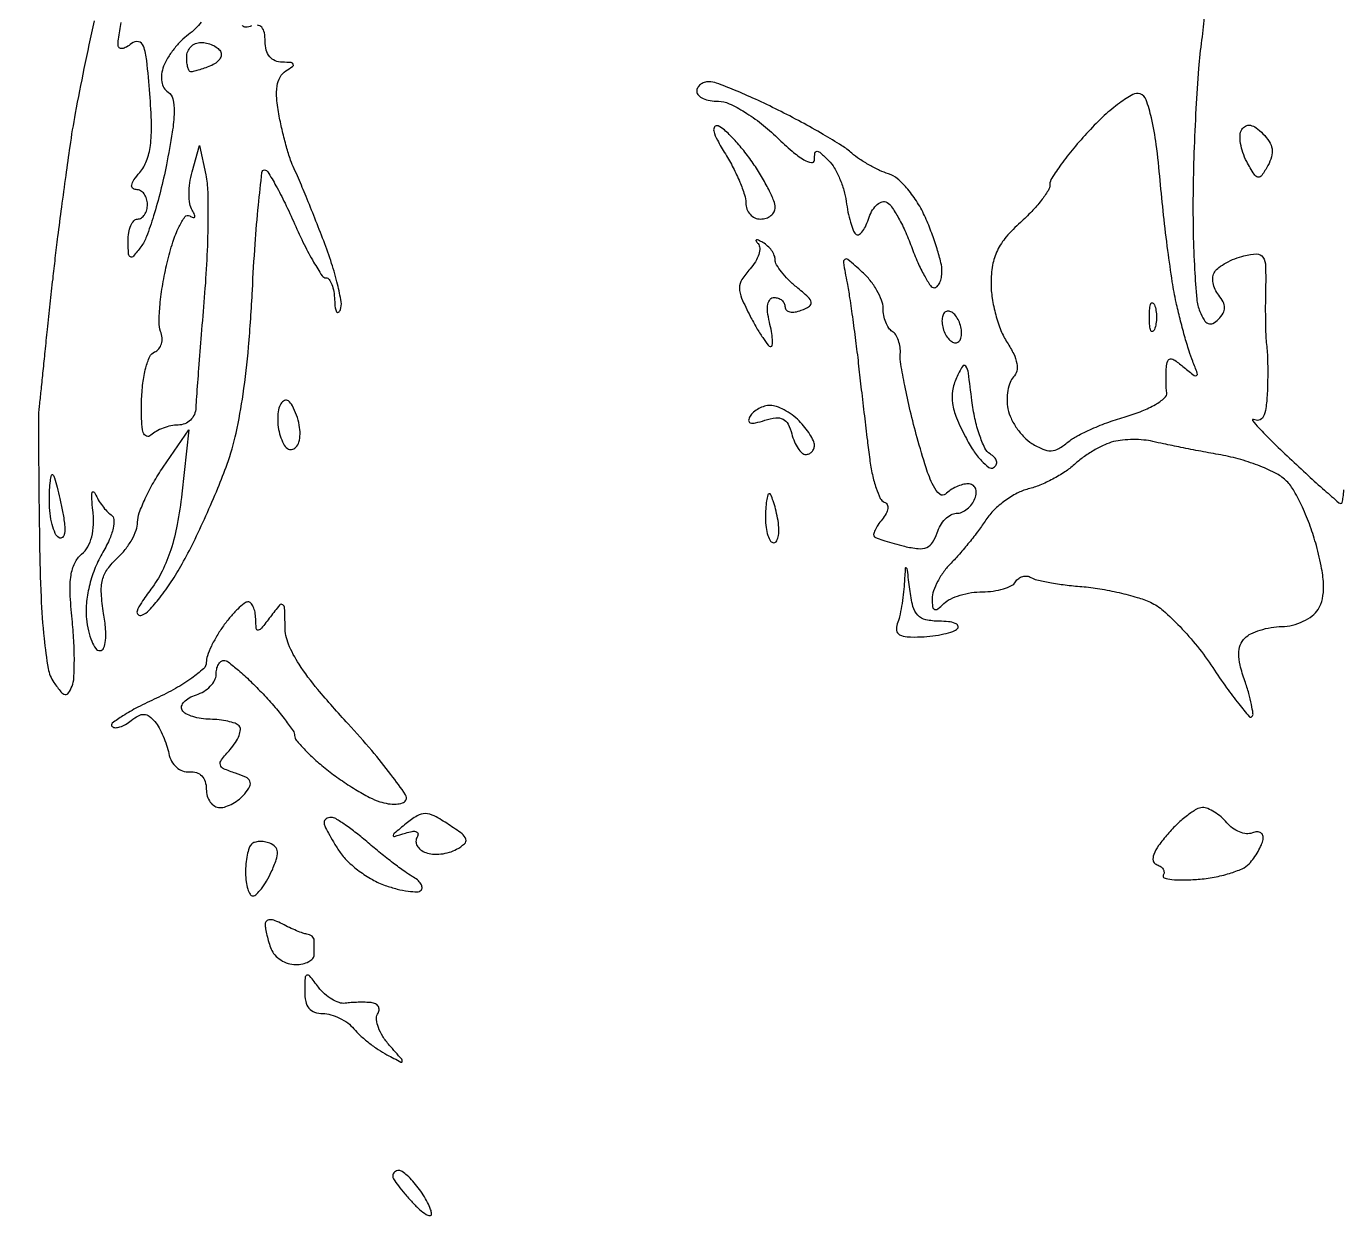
# Model space of a CAD drawing. Extents: x 0 to 102, y 0 to 135.
# Drawn here: x 82.54 to 93.9, y 100.37 to 110.63 of the extents above; entities that cross this region are included whole.
import ezdxf

# ---------------------------------------------------------------- set-up
doc = ezdxf.new("R2010")
doc.units = 0
doc.header["$MEASUREMENT"] = 0

msp = doc.modelspace()

# ---------------------------------------------------------------- linework, layer by layer
for points in [[(83.125171, 110.674556, 0.004293), (83.037054, 110.261986, 0.004342), (82.961698, 109.876701, 0.010614), (82.914731, 109.591539, 0.001487), (82.879517, 109.339902, 0.001168), (82.842798, 109.066948, 0.001181), (82.809849, 108.813008, 0.00291), (82.787188, 108.6264, 0.001109), (82.767228, 108.450208, 0.0006), (82.743402, 108.233274, 0.000597), (82.719671, 108.012323, 0.000943), (82.699895, 107.8227, -0.000089), (82.682646, 107.654528, -0.000113), (82.666642, 107.499105, -0.000089), (82.653164, 107.368739, -0.000922), (82.647509, 107.3151, 0.027536), (82.644278, 107.252808, 0.000587), (82.645632, 106.945747, 0.001353), (82.648608, 106.586536, 0.000912), (82.653863, 106.176527, 0.006698), (82.667109, 105.70418, 0.015243), (82.692751, 105.348219, 0.016853), (82.728378, 105.088064, 0.110752), (82.778132, 104.967164, 0.018518), (82.83876, 104.887087, 0.172973), (82.875244, 104.865061, 0.308339), (82.904971, 104.877544, 0.052206), (82.934406, 104.935387, 0.078504), (82.950188, 105.009532, 0.013), (82.954148, 105.155995, 0.013997), (82.949456, 105.330002, 0.011974), (82.935003, 105.51281, -0.014591), (82.918161, 105.74103, -0.047463), (82.925788, 105.892338, -0.075022), (82.957695, 105.997347, -0.108757), (83.017012, 106.073555, 0.093526), (83.069258, 106.136655, 0.063631), (83.103745, 106.223515, 0.054362), (83.119005, 106.330062, 0.037736), (83.113919, 106.451694, -0.011738), (83.104764, 106.549047, -0.053164), (83.106811, 106.605956, -0.502862), (83.118799, 106.612455, -0.187855), (83.134574, 106.596, 0.035415), (83.160882, 106.543394, 0.027623), (83.196434, 106.490266, 0.028328), (83.235283, 106.444296, 0.058777), (83.271304, 106.414256, -0.238322), (83.295358, 106.372745, -0.071756), (83.288903, 106.297862, -0.049423), (83.254647, 106.197204, -0.023804), (83.192335, 106.075856, 0.03787), (83.128213, 105.941843, 0.033892), (83.082231, 105.79467, 0.034966), (83.057852, 105.648407, 0.050438), (83.058577, 105.51735, 0.029435), (83.076132, 105.412032, 0.043845), (83.104762, 105.323167, 0.052876), (83.139224, 105.260819, 0.244767), (83.174596, 105.2424, 0.301826), (83.206897, 105.263852, 0.074563), (83.223411, 105.328683, 0.046867), (83.224108, 105.429731, 0.020155), (83.207008, 105.56359, -0.025689), (83.186984, 105.735428, -0.07749), (83.197558, 105.85255, -0.095312), (83.241386, 105.946929, -0.052656), (83.326471, 106.042002, 0.04282), (83.392949, 106.113411, 0.038178), (83.449167, 106.197787, 0.0402), (83.487864, 106.281927, 0.087902), (83.5002, 106.351555, -0.08757), (83.514197, 106.430864, -0.021622), (83.564957, 106.553435, -0.021462), (83.636268, 106.690818, -0.020022), (83.720651, 106.824893), (83.941101, 107.1459), (83.880913, 106.596, -0.019044), (83.841592, 106.330629, -0.031821), (83.786033, 106.111952, -0.037192), (83.711536, 105.929046, -0.045998), (83.614939, 105.772568, 0.013584), (83.532031, 105.655901, 0.063782), (83.495337, 105.582443, 0.317581), (83.503768, 105.553027, 0.266839), (83.536509, 105.547907, 0.114604), (83.599047, 105.5902, 0.020476), (83.691249, 105.698119, 0.021174), (83.790653, 105.836266, 0.017719), (83.884443, 105.990639, 0.014052), (83.980956, 106.174936, 0.00772), (84.089178, 106.405485, 0.00769), (84.191866, 106.643012, 0.012191), (84.271667, 106.8498, 0.032033), (84.349073, 107.119117, 0.017909), (84.410142, 107.454694, 0.014946), (84.456844, 107.861476, 0.008715), (84.489715, 108.35145, -0.004863), (84.513299, 108.748819, -0.008065), (84.541852, 109.083372, -0.002596), (84.572204, 109.367394, -0.381877), (84.595025, 109.3878, -0.263387), (84.623635, 109.371606, -0.008274), (84.693279, 109.251118, -0.014124), (84.771384, 109.100838, -0.009079), (84.8538, 108.9225, 0.011241), (84.937144, 108.744184, 0.017177), (85.018098, 108.593882, 0.011869), (85.090675, 108.476073, 0.253988), (85.125432, 108.4572, -0.24138), (85.151545, 108.443814, -0.063873), (85.174549, 108.401285, -0.050113), (85.191452, 108.339758, -0.033236), (85.198879, 108.26685, 0.021077), (85.204089, 108.199509, 0.105399), (85.216267, 108.163887, 0.454233), (85.231895, 108.161065, 0.129202), (85.248692, 108.183639, 0.139952), (85.25577, 108.251026, 0.016078), (85.224327, 108.401792, 0.018382), (85.173505, 108.58225, 0.014014), (85.105176, 108.775839, 0.002591), (85.028666, 108.971639, 0.002926), (84.953123, 109.158844, 0.002673), (84.88711, 109.317295, 0.015976), (84.849651, 109.398535, -0.036253), (84.819185, 109.472334, -0.010915), (84.783605, 109.5885, -0.010877), (84.749271, 109.720957, -0.011608), (84.721534, 109.851949, -0.022212), (84.699936, 110.004077, -0.060942), (84.702657, 110.112334, -0.092028), (84.728903, 110.188861, -0.123696), (84.779197, 110.241769, 0.018092), (84.836924, 110.281326, 0.344172), (84.842406, 110.301067, 0.285235), (84.824115, 110.314209, 0.014647), (84.74805, 110.317105, -0.097331), (84.685953, 110.329873, -0.121694), (84.63887, 110.364859, -0.107979), (84.609803, 110.42146, -0.064915), (84.6, 110.496651, 0.046574), (84.592986, 110.57179, 0.134768), (84.570271, 110.618327, 0.193895), (84.53299, 110.637066, 0.112756)], [(84.047274, 110.663944, -0.040614), (83.997557, 110.605699, -0.039842), (83.938779, 110.555847, 0.042194), (83.875509, 110.501673, 0.028173), (83.81244, 110.430058, 0.028389), (83.758779, 110.353106, 0.048617), (83.724413, 110.282864, 0.056628), (83.707144, 110.21371, 0.074911), (83.708308, 110.148895, 0.088106), (83.727362, 110.095584, 0.1252), (83.762172, 110.059549, -0.20211), (83.803946, 110.000834, -0.060551), (83.81498, 109.889261, -0.03461), (83.798846, 109.713574, -0.008862), (83.748137, 109.432492, -0.012256), (83.697179, 109.205384, -0.014034), (83.637135, 108.991178, -0.013225), (83.576596, 108.813167, -0.074114), (83.52829, 108.725206, -0.012064), (83.462995, 108.643514, -0.335079), (83.437916, 108.637755, -0.281316), (83.422105, 108.660796, -0.009709), (83.418291, 108.77445, -0.042534), (83.423465, 108.847326, -0.062697), (83.441242, 108.908885, -0.082868), (83.468061, 108.950568, -0.211502), (83.5002, 108.9648, 0.148195), (83.532463, 108.974577, 0.098894), (83.559949, 109.002077, 0.082425), (83.578481, 109.043186, 0.064853), (83.5848, 109.0917, 0.075427), (83.577444, 109.140184, 0.088993), (83.556097, 109.181323, 0.100712), (83.524351, 109.208824, 0.12899), (83.487088, 109.2186, -0.190097), (83.457176, 109.230399, -0.262209), (83.448645, 109.257355, -0.101382), (83.468436, 109.303085, -0.026281), (83.518082, 109.36665, 0.090165), (83.57727, 109.466344, 0.057017), (83.60977, 109.597996, 0.038377), (83.61915, 109.780364, 0.013087), (83.605495, 110.045261, 0.007255), (83.579116, 110.330612, 0.060671), (83.549892, 110.456622, 0.261635), (83.506491, 110.493921, 0.226468), (83.447601, 110.479052, -0.039741), (83.402797, 110.447519, -0.099865), (83.365251, 110.434458, -0.209103), (83.341329, 110.441248, -0.224136), (83.331, 110.463131, -0.039712), (83.335205, 110.515993, -0.002856), (83.359282, 110.661058, -0.003994)], [(92.700664, 110.734234, -0.014328), (92.676669, 110.508622, 0.014509), (92.650756, 110.264132, 0.005289), (92.627789, 109.916644, 0.005239), (92.610663, 109.535848, 0.006237), (92.602754, 109.1763, 0.007375), (92.60451, 108.840468, 0.009414), (92.616519, 108.531167, 0.007641), (92.63533, 108.273639, 0.074999), (92.660923, 108.168103, 0.036664), (92.697509, 108.094431, 0.162118), (92.733578, 108.063106, 0.224536), (92.773667, 108.065034, 0.074035), (92.822308, 108.101068, 0.064263), (92.861466, 108.151831, 0.130416), (92.874786, 108.200086, 0.122779), (92.86273, 108.250582, 0.053555), (92.824374, 108.308402, -0.065381), (92.793162, 108.357948, -0.065583), (92.775842, 108.413822, -0.071724), (92.77443, 108.467288, -0.116681), (92.789889, 108.509758, -0.089784), (92.825737, 108.547436, -0.032601), (92.888237, 108.587148, -0.031065), (92.963865, 108.622635, -0.032241), (93.042386, 108.647975, -0.052445), (93.153126, 108.66391, -0.271275), (93.205515, 108.635853, -0.132839), (93.228389, 108.55783, -0.010993), (93.228189, 108.344454, 0.005287), (93.226408, 108.200173, 0.005548), (93.227732, 108.058186, 0.005334), (93.23154, 107.935701, 0.024549), (93.237981, 107.865, -0.025066), (93.244025, 107.797876, -0.007128), (93.246689, 107.693144, -0.00716), (93.246317, 107.574642, -0.007527), (93.242527, 107.458157, -0.021752), (93.230949, 107.331369, -0.089869), (93.207281, 107.258443, -0.21191), (93.171019, 107.230295, -0.188842), (93.12345, 107.236556, 0.811888), (93.116001, 107.227908, 0.024353), (93.171112, 107.162683, 0.011557), (93.28134, 107.04977, 0.004886), (93.434205, 106.903149, 0.003098), (93.595856, 106.752982, 0.004899), (93.736482, 106.626476, 0.001396), (93.859727, 106.518382, 0.181248), (93.878355, 106.5114, 0.351155), (93.889265, 106.52014, 0.018384), (93.898007, 106.567315, 0.022406), (93.904276, 106.628775, 0.013643)], [(84.482675, 110.629881, -0.079786), (84.43196, 110.619221, -0.271566), (84.403207, 110.634278, -0.171162)]]:
    msp.add_lwpolyline(points, format="xyb")
for points in [[(84.045107, 110.4876, -0.055887), (84.09521, 110.481982, -0.049696), (84.144954, 110.465353, -0.052635), (84.187009, 110.440875, -0.096533), (84.213821, 110.411865, -0.169737), (84.221078, 110.378998, -0.120446), (84.207712, 110.343347, -0.091339), (84.174831, 110.31015, -0.060475), (84.127295, 110.284965, -0.008128), (84.073651, 110.265374, -0.009863), (84.022735, 110.24883, -0.008608), (83.979555, 110.236542, -0.065096), (83.958581, 110.2338, -0.281131), (83.944926, 110.242137, -0.050709), (83.933593, 110.271077, -0.041645), (83.925765, 110.312074, -0.026361), (83.9232, 110.3607, -0.095012), (83.932488, 110.409138, -0.096907), (83.95901, 110.450323, -0.098834), (83.99859, 110.477894, -0.103216)], [(88.42815, 110.148882, 0.078549), (88.387753, 110.142621, 0.090839), (88.353464, 110.124255, 0.101116), (88.330543, 110.09684, 0.124334), (88.3224, 110.0646, 0.2067), (88.336366, 110.03226, 0.082735), (88.377268, 110.004851, 0.063084), (88.437679, 109.986211, 0.043349), (88.509183, 109.98, -0.108803), (88.602286, 109.959498, -0.029868), (88.735339, 109.887977, -0.0287), (88.880243, 109.786631, -0.026453), (89.016783, 109.666731, 0.016328), (89.144818, 109.549626, 0.041462), (89.246897, 109.475928, 0.092513), (89.311771, 109.451662, 0.465974), (89.3376, 109.473359, -0.036934), (89.342089, 109.534046, -0.380896), (89.359838, 109.548853, -0.179879), (89.390457, 109.536319, -0.012048), (89.459686, 109.469379, -0.062086), (89.508655, 109.405507, -0.031024), (89.554667, 109.314488, -0.030231), (89.591212, 109.212982, -0.038999), (89.611587, 109.116049, 0.017686), (89.626809, 109.024401, 0.020665), (89.647882, 108.938761, 0.020122), (89.671348, 108.868618, 0.105974), (89.693277, 108.834723, 0.303235), (89.717654, 108.829869, 0.119091), (89.746716, 108.85103, 0.066318), (89.776709, 108.897625, 0.033051), (89.802355, 108.963081, -0.049665), (89.831072, 109.029777, -0.070315), (89.86994, 109.081309, -0.091237), (89.912422, 109.110509, -0.187653), (89.952105, 109.112465, -0.159703), (89.995515, 109.080247, -0.023333), (90.055435, 108.986541, -0.024416), (90.117643, 108.865116, -0.018751), (90.173909, 108.727108, 0.015638), (90.228306, 108.591272, 0.023425), (90.284912, 108.476737, 0.020156), (90.33754, 108.390156, 0.251171), (90.370283, 108.3726, 0.198569), (90.395925, 108.383202, 0.085665), (90.417684, 108.413952, 0.065635), (90.432463, 108.45949, 0.045715), (90.4374, 108.513373, 0.059909), (90.428394, 108.588268, 0.014754), (90.395421, 108.707941, 0.014891), (90.349196, 108.843718, 0.014399), (90.294493, 108.978052, 0.0353), (90.226939, 109.105906, 0.035793), (90.142351, 109.222359, 0.03819), (90.054148, 109.312217, 0.1063), (89.977243, 109.354886, -0.034339), (89.900079, 109.38423, -0.020093), (89.811979, 109.429228, -0.020034), (89.727047, 109.481589, -0.031905), (89.659464, 109.533643, 0.039741), (89.574184, 109.597226, 0.008214), (89.413912, 109.694346, 0.008586), (89.223483, 109.801163, 0.007997), (89.024964, 109.904018, 0.007883), (88.829174, 109.997697, 0.010292), (88.647086, 110.076822, 0.008116), (88.493254, 110.137039, 0.088699)], [(92.14559, 110.045301, 0.213055), (92.083532, 110.039094, 0.02786), (91.969452, 109.965128, 0.028421), (91.837228, 109.856494, 0.020183), (91.70144, 109.720827, 0.012637), (91.573733, 109.575283, 0.016936), (91.465948, 109.436709, 0.014128), (91.384672, 109.31764, 0.143649), (91.368, 109.260808, -0.142198), (91.352964, 109.209006, -0.024512), (91.293446, 109.124575, -0.024964), (91.211373, 109.029657, -0.020028), (91.1142, 108.935832, 0.03397), (90.992287, 108.811371, 0.064217), (90.915564, 108.693983, 0.068549), (90.874149, 108.566339, 0.044244), (90.8604, 108.411271, 0.03915), (90.870581, 108.281439, 0.027455), (90.901371, 108.137979, 0.027826), (90.946387, 108.003021, 0.050657), (90.999876, 107.89998, -0.030887), (91.056198, 107.80122, -0.068645), (91.083338, 107.719172, -0.098918), (91.082361, 107.653216, -0.144338), (91.05474, 107.6025, 0.105792), (91.024889, 107.556397, 0.0478), (91.00571, 107.486628, 0.044405), (90.99894, 107.406206, 0.046063), (91.006646, 107.326859, 0.06358), (91.033098, 107.24592, 0.041297), (91.082528, 107.160662, 0.041109), (91.145722, 107.084114, 0.060135), (91.213686, 107.029337, 0.036894), (91.307766, 106.979819, 0.112484), (91.378264, 106.966501, 0.120729), (91.444617, 106.98541, 0.045773), (91.524154, 107.040927, -0.054518), (91.602065, 107.093311, -0.016914), (91.729414, 107.1547, -0.016691), (91.877424, 107.214157, -0.01764), (92.02639, 107.262422, 0.025271), (92.164253, 107.309424, 0.037822), (92.278508, 107.365282, 0.04278), (92.358032, 107.421555, 0.253881), (92.375917, 107.467367, -0.018333), (92.371732, 107.514589, -0.009786), (92.369847, 107.573182, -0.009729), (92.370259, 107.633163, -0.014949), (92.373176, 107.685009, -0.054603), (92.384442, 107.741983, -0.327643), (92.407375, 107.758818, -0.157402), (92.445764, 107.746425, -0.014599), (92.52594, 107.685009, 0.00707), (92.612391, 107.616695, 0.330062), (92.633564, 107.616336, 0.33854), (92.639688, 107.636324, 0.007247), (92.60021, 107.7381, -0.020635), (92.568848, 107.825848, -0.006829), (92.529948, 107.957002, -0.006787), (92.490741, 108.103733, -0.007658), (92.457169, 108.2457, -0.016618), (92.42425, 108.422909, -0.005024), (92.385953, 108.693918, -0.005027), (92.349097, 108.998841, -0.00545), (92.319449, 109.296348, 0.01021), (92.285363, 109.60825, 0.024712), (92.244171, 109.836324, 0.028506), (92.197932, 109.994095, 0.23113)], [(88.505856, 109.767166, 0.332039), (88.47654, 109.758997, 0.232824), (88.469441, 109.724043, 0.059045), (88.500553, 109.64502, 0.015138), (88.569306, 109.525855, -0.019497), (88.636709, 109.40664, -0.020281), (88.693672, 109.284069, -0.020464), (88.734109, 109.174507, -0.07832), (88.7454, 109.102864, 0.090753), (88.755046, 109.050155, 0.095606), (88.782677, 109.005356, 0.099631), (88.823885, 108.97538, 0.107991), (88.8723, 108.9648, 0.077695), (88.920778, 108.972379, 0.090177), (88.961923, 108.994326, 0.100779), (88.989429, 109.026981, 0.125438), (88.9992, 109.065315, 0.099365), (88.988086, 109.120686, 0.017222), (88.943285, 109.218219, 0.018129), (88.881725, 109.330556, 0.015351), (88.80885, 109.44469, 0.018409), (88.727708, 109.554641, 0.020423), (88.641326, 109.654447, 0.020269), (88.561294, 109.73299, 0.091769)], [(93.206111, 109.700947, -0.054503), (93.259938, 109.633904, -0.103996), (93.284195, 109.56953, -0.106739), (93.280167, 109.501991, -0.059563), (93.248617, 109.4255, -0.02324), (93.195759, 109.340566, -0.297856), (93.162724, 109.327038, -0.212474), (93.128861, 109.350656, -0.012914), (93.066304, 109.460621, -0.040622), (93.032685, 109.537929, -0.044), (93.013092, 109.617629, -0.048535), (93.009129, 109.688177, -0.128881), (93.023798, 109.736067, -0.13187), (93.056744, 109.767068, -0.172448), (93.097332, 109.773253, -0.110561), (93.146815, 109.751715, -0.038678)], [(84.087104, 109.3455, -0.04713), (84.104365, 109.199501, -0.008849), (84.105928, 108.930167, -0.009396), (84.096232, 108.614308, -0.008478), (84.074522, 108.288, 0.000836), (84.048428, 107.96939, 0.001081), (84.025601, 107.676897, 0.000815), (84.007397, 107.431649, 0.009624), (84.002315, 107.33625, -0.096061), (83.989262, 107.279351, -0.095715), (83.95588, 107.231372, -0.09606), (83.907144, 107.199405, -0.097556), (83.850262, 107.1882, 0.051693), (83.787474, 107.181691, 0.038275), (83.720408, 107.162181, 0.039052), (83.659261, 107.133567, 0.067516), (83.614664, 107.099624, -0.301343), (83.577369, 107.092063, -0.234032), (83.549197, 107.12382, -0.05964), (83.534832, 107.221016, -0.012243), (83.534294, 107.394765, -0.023737), (83.544894, 107.548493, -0.035826), (83.569961, 107.680299, -0.040432), (83.604841, 107.778787, -0.198288), (83.646824, 107.818539, 0.130624), (83.68255, 107.84439, 0.100629), (83.705031, 107.887147, 0.088424), (83.710754, 107.940393, 0.074412), (83.698478, 107.99585, -0.097524), (83.684514, 108.076245, -0.018171), (83.693359, 108.226508, -0.018849), (83.717072, 108.403981, -0.016233), (83.755014, 108.588328, -0.017727), (83.804034, 108.764834, -0.035679), (83.857293, 108.899081, -0.048061), (83.908392, 108.983361, -0.388805), (83.949082, 108.991104, 0.051829), (83.979106, 108.976601, 0.396793), (83.992213, 108.982282, 0.216123), (83.991825, 109.002236, 0.027122), (83.970607, 109.041137, -0.102238), (83.950526, 109.096182, -0.035983), (83.94427, 109.180442, -0.033926), (83.9506, 109.276708, -0.033696), (83.969891, 109.371458), (84.03251, 109.5993)], [(88.89345, 108.761871, 0.017188), (88.855266, 108.78213, 0.169236), (88.837457, 108.784244, 0.519837), (88.833843, 108.775573, 0.043236), (88.851335, 108.752579, -0.187118), (88.865828, 108.714852, -0.076828), (88.857139, 108.65979, -0.06132), (88.828033, 108.596721, -0.045209), (88.781734, 108.535208, 0.043899), (88.711927, 108.442965, 0.142183), (88.691093, 108.369855, 0.101719), (88.709447, 108.28272, 0.016727), (88.783722, 108.126492, 0.011768), (88.838564, 108.026291, 0.017658), (88.891484, 107.941813, 0.012737), (88.93845, 107.876084, 0.235438), (88.960684, 107.865, 0.390614), (88.973879, 107.877164, 0.033719), (88.97457, 107.927128, 0.03058), (88.966704, 107.99539, 0.017511), (88.94934, 108.0765, -0.032626), (88.933266, 108.164499, -0.076525), (88.935752, 108.231119, -0.131105), (88.955662, 108.272253, -0.21819), (88.990029, 108.288, -0.086103), (89.025836, 108.281788, -0.093932), (89.056255, 108.263929, -0.100294), (89.0766, 108.237314, -0.113676), (89.0838, 108.206055, 0.205628), (89.095261, 108.179364, 0.141021), (89.124904, 108.163955, 0.091484), (89.170124, 108.163197, 0.050216), (89.223729, 108.177806, 0.047722), (89.294459, 108.213006, 0.315046), (89.309128, 108.24739, 0.158818), (89.283602, 108.291748, 0.013241), (89.181429, 108.379062, -0.026547), (89.111676, 108.441956, -0.030981), (89.05273, 108.50889, -0.032451), (89.010931, 108.570619, -0.133364), (88.9992, 108.613818, 0.100902), (88.991486, 108.651654, 0.054552), (88.968136, 108.693277, 0.051151), (88.933898, 108.732121, 0.056043)], [(89.75003, 108.507538, 0.005843), (89.626827, 108.615417, 0.342989), (89.598838, 108.616724, 0.289182), (89.587217, 108.588743, 0.004759), (89.618652, 108.4149, -0.009295), (89.64077, 108.285916, -0.003217), (89.66803, 108.098972, -0.003195), (89.695432, 107.892552, -0.003708), (89.71879, 107.6958, 0.001111), (89.741809, 107.492915, 0.000813), (89.768231, 107.267777, 0.000821), (89.793958, 107.054587, 0.001819), (89.814437, 106.8921, 0.021063), (89.837205, 106.760353, 0.028885), (89.869401, 106.644476, 0.028729), (89.905621, 106.555399, 0.197883), (89.9399, 106.524323, -0.184474), (89.964394, 106.503245, -0.155957), (89.970751, 106.46946, -0.097514), (89.956054, 106.424792, -0.045142), (89.921275, 106.374229, 0.026305), (89.885295, 106.325916, 0.041334), (89.860273, 106.280643, 0.049981), (89.848033, 106.244004, 0.278528), (89.854294, 106.225157, 0.091929), (89.878072, 106.211434, 0.008036), (89.944397, 106.189161, 0.010333), (90.025073, 106.165326, 0.007853), (90.114396, 106.142434, 0.033752), (90.231921, 106.122537, 0.122892), (90.306254, 106.133341, 0.155219), (90.356928, 106.175752, 0.064744), (90.395047, 106.257432, -0.056253), (90.423949, 106.322202, -0.060815), (90.465955, 106.377048, -0.068631), (90.514067, 106.414287, -0.131154), (90.56095, 106.4268, 0.100604), (90.607461, 106.436254, 0.066827), (90.654459, 106.464077, 0.063513), (90.694799, 106.505186, 0.070794), (90.721794, 106.5537, 0.072661), (90.732912, 106.603111, 0.127958), (90.725538, 106.644039, 0.157663), (90.700913, 106.67071, 0.12883), (90.663165, 106.6806, 0.066888), (90.615656, 106.674216, 0.039075), (90.561507, 106.65474, 0.038352), (90.50939, 106.626266, 0.05222), (90.467806, 106.592566, -0.399335), (90.418534, 106.591308, -0.093068), (90.363402, 106.6637, -0.039547), (90.299858, 106.819972, -0.010431), (90.2236, 107.079016, -0.007449), (90.164564, 107.309703, -0.009029), (90.11636, 107.527746, -0.007848), (90.082106, 107.711977, -0.05984), (90.077831, 107.799884, 0.051444), (90.075931, 107.859509, 0.051056), (90.061908, 107.91765, 0.055733), (90.038619, 107.965856, 0.114451), (90.009017, 107.995227, -0.109983), (89.978637, 108.024842, -0.050547), (89.95307, 108.074188, -0.046664), (89.935669, 108.133852, -0.047664), (89.9298, 108.195281, 0.090833), (89.917087, 108.264685, 0.040029), (89.876992, 108.349333, 0.03789), (89.818818, 108.434712, 0.041541)], [(90.522, 108.1611, 0.131946), (90.48986, 108.170733, 0.190139), (90.462251, 108.16075, 0.14379), (90.443629, 108.131205, 0.069308), (90.4374, 108.086486, 0.059645), (90.443675, 108.034066, 0.050746), (90.462251, 107.981504, 0.053126), (90.489606, 107.936611, 0.091204), (90.522, 107.9073, 0.131946), (90.55414, 107.897667, 0.190139), (90.581749, 107.90765, 0.14379), (90.600371, 107.937195, 0.069308), (90.6066, 107.981914, 0.059645), (90.600325, 108.034334, 0.050746), (90.581749, 108.086896, 0.053126), (90.554394, 108.131789, 0.091204)], [(92.270029, 108.22455, -0.057986), (92.283255, 108.176327, -0.037979), (92.287631, 108.1188, -0.037979), (92.283255, 108.061273, -0.057986), (92.270029, 108.01305, -0.174857), (92.254185, 107.995336, -0.447206), (92.239893, 108.000492, -0.078554), (92.229997, 108.043384, -0.017491), (92.227358, 108.1188, -0.017491), (92.229997, 108.194216, -0.078554), (92.239893, 108.237108, -0.447206), (92.254185, 108.242264, -0.174857)], [(90.695743, 107.398718, 0.004379), (90.665275, 107.635746, 0.115546), (90.642476, 107.695114, 0.549885), (90.613507, 107.694202, 0.029237), (90.562423, 107.594961, 0.063572), (90.529107, 107.483295, 0.078564), (90.528438, 107.37485, 0.060243), (90.562964, 107.250571, 0.022432), (90.639679, 107.08599, 0.025023), (90.708204, 106.969321, 0.040857), (90.778764, 106.878924, 0.050435), (90.841708, 106.823094, 0.303419), (90.883238, 106.821615, 0.142031), (90.905386, 106.846114, 0.178411), (90.908413, 106.876355, 0.129013), (90.890193, 106.908931, 0.062747), (90.852825, 106.939082, -0.143368), (90.80721, 106.989805, -0.029589), (90.761208, 107.102204, -0.028868), (90.721767, 107.243838, -0.023701)], [(84.870311, 107.272923, 0.028229), (84.834527, 107.355085, 0.119204), (84.799982, 107.395727, 0.27133), (84.766934, 107.399014, 0.147669), (84.735371, 107.371107, 0.092329), (84.715675, 107.320242, 0.041357), (84.708299, 107.248627, 0.03908), (84.712911, 107.169412, 0.042792), (84.729843, 107.094327, 0.042079), (84.758258, 107.025483, 0.117087), (84.792078, 106.986029, 0.200899), (84.828377, 106.977434, 0.156607), (84.864783, 106.996143, 0.129096), (84.89127, 107.041492, 0.063054), (84.901078, 107.108234, 0.053373), (84.89414, 107.188082, 0.04027)], [(88.95585, 107.3574, 0.070966), (88.907238, 107.350466, 0.052805), (88.857016, 107.329886, 0.053334), (88.812805, 107.299576, 0.077575), (88.782098, 107.263736, 0.119107), (88.770191, 107.227375, 0.360793), (88.784108, 107.207595, 0.123085), (88.828048, 107.206707, 0.020654), (88.909942, 107.229022, -0.045621), (89.004427, 107.249769, -0.149857), (89.06665, 107.238926, -0.159201), (89.109852, 107.195691, -0.053422), (89.141904, 107.111185, 0.03721), (89.165094, 107.043516, 0.048919), (89.196507, 106.986331, 0.058001), (89.230918, 106.946773, 0.186876), (89.262867, 106.9344, 0.104255), (89.291383, 106.940411, 0.099027), (89.315647, 106.957476, 0.096634), (89.331909, 106.982971, 0.094055), (89.3376, 107.012957, 0.110284), (89.328883, 107.051997, 0.03046), (89.298548, 107.10749, 0.029203), (89.255539, 107.167791, 0.02687), (89.204657, 107.224457, 0.038692), (89.145235, 107.275331, 0.035009), (89.076731, 107.318348, 0.036795), (89.009695, 107.348057, 0.086115)], [(92.2563, 107.046307, 0.037797), (92.179222, 107.05904, 0.023124), (92.0871, 107.062904, 0.02312), (91.99498, 107.058244, 0.037674), (91.9179, 107.044846, 0.047057), (91.840972, 107.017508, 0.023049), (91.7487, 106.969283, 0.022636), (91.656664, 106.909909, 0.030449), (91.5795, 106.847626, -0.039292), (91.498172, 106.784322, -0.023644), (91.39297, 106.721888, -0.023599), (91.281804, 106.669401, -0.037695), (91.182103, 106.636518, 0.059566), (91.084715, 106.599614, 0.036968), (90.980692, 106.535102, 0.036699), (90.886054, 106.455003, 0.053804), (90.816896, 106.37079, -0.015167), (90.752575, 106.278833, -0.009503), (90.672092, 106.17507, -0.009536), (90.588869, 106.075818, -0.017137), (90.516343, 105.998143, 0.039013), (90.453759, 105.924949, 0.035125), (90.400841, 105.840394, 0.036899), (90.364307, 105.757522, 0.085572), (90.3528, 105.69078, 0.028321), (90.356759, 105.62094, 0.272121), (90.37395, 105.598072, 0.273085), (90.402236, 105.602012, 0.02847), (90.45432, 105.64848, -0.085833), (90.509617, 105.687471, -0.036849), (90.594135, 105.720179, -0.035069), (90.6915, 105.74251, -0.038858), (90.787727, 105.75, 0.034163), (90.880387, 105.756339, 0.039114), (90.967107, 105.775257, 0.042811), (91.036544, 105.802874, 0.139165), (91.072753, 105.83598, -0.0909), (91.099057, 105.865086, -0.095655), (91.133532, 105.882334, -0.099606), (91.170772, 105.885117, -0.10782), (91.205042, 105.873042, 0.082791), (91.255632, 105.852343, 0.011665), (91.366464, 105.829896, 0.013041), (91.500076, 105.809644, 0.01076), (91.643417, 105.794853, -0.020443), (91.798063, 105.775862, -0.015503), (91.965771, 105.7429, -0.015748), (92.121443, 105.702059, -0.03488), (92.23635, 105.659097, -0.073362), (92.346541, 105.587846, -0.022243), (92.490504, 105.449659, -0.021754), (92.640081, 105.27839, -0.022103), (92.773372, 105.095649, 0.008146), (92.892154, 104.922873, 0.013882), (92.997675, 104.783006, 0.007695), (93.087572, 104.67397, 0.438), (93.111025, 104.673025, 0.232519), (93.120032, 104.699452, 0.01685), (93.107225, 104.777742, 0.020818), (93.083966, 104.873842, 0.014084), (93.049871, 104.981291, -0.021789), (93.008912, 105.117622, -0.062199), (92.99668, 105.215728, -0.092067), (93.01051, 105.290123, -0.104876), (93.049941, 105.350781, -0.085177), (93.102238, 105.387759, -0.035701), (93.182779, 105.419381, -0.034006), (93.275782, 105.441627, -0.03747), (93.367961, 105.450121, 0.057329), (93.459855, 105.462277, 0.048792), (93.552003, 105.495243, 0.051114), (93.630755, 105.542792, 0.090278), (93.6821, 105.59842, 0.090803), (93.718668, 105.688868, 0.057975), (93.728582, 105.80217, 0.041271), (93.712147, 105.949573, 0.016354), (93.666399, 106.14832, 0.022205), (93.614364, 106.314561, 0.020953), (93.546899, 106.478851, 0.021447), (93.474856, 106.619133, 0.06549), (93.410383, 106.704275, 0.077866), (93.325051, 106.767342, 0.025536), (93.182586, 106.832677, 0.024736), (93.014599, 106.890116, 0.025583), (92.843625, 106.929941, -0.002244), (92.671136, 106.961717, -0.002232), (92.498622, 106.995098, -0.002185), (92.34808, 107.025609, -0.008735)], [(82.768948, 106.75815, -0.105103), (82.783185, 106.731972, -0.007399), (82.805861, 106.651253, -0.010204), (82.829708, 106.55324, -0.007504), (82.852274, 106.443744, -0.018419), (82.869836, 106.328643, -0.061636), (82.869184, 106.25244, -0.178891), (82.851368, 106.218689, -0.332676), (82.822126, 106.216087, -0.152489), (82.789958, 106.253168, -0.038233), (82.763277, 106.329687, -0.035481), (82.744926, 106.426071, -0.02931), (82.7388, 106.530493, -0.01078), (82.740924, 106.628973, -0.022139), (82.747656, 106.705816, -0.029872), (82.757271, 106.755438, -0.607251)], [(88.947038, 106.596, 0.347462), (88.934282, 106.585919, 0.020244), (88.924129, 106.533872, 0.023639), (88.916938, 106.465582, 0.014412), (88.9146, 106.3845, 0.032714), (88.919906, 106.303483, 0.050289), (88.936005, 106.235128, 0.064968), (88.959488, 106.187916, 0.249889), (88.987468, 106.173, 0.285831), (89.012398, 106.188519, 0.076393), (89.027055, 106.235128, 0.053628), (89.030133, 106.303438, 0.031701), (89.019906, 106.3845, 0.013875), (89.002065, 106.465564, 0.021857), (88.981823, 106.533872, 0.017542), (88.961668, 106.586322, 0.300822)], [(90.160199, 105.77115, 0.00141), (90.139166, 105.936812, 0.161431), (90.12977, 105.956304, 0.648681), (90.121211, 105.953186, 0.002647), (90.112539, 105.820369, -0.015093), (90.103924, 105.725006, -0.012884), (90.089234, 105.625133, -0.013075), (90.07115, 105.534974, -0.035591), (90.052216, 105.472721, 0.128869), (90.046036, 105.41681, 0.235782), (90.071677, 105.380073, 0.112148), (90.13697, 105.361652, 0.022983), (90.257584, 105.360969, 0.02172), (90.358701, 105.369456, 0.024974), (90.454035, 105.386518, 0.025209), (90.532329, 105.408816, 0.114888), (90.572268, 105.433668, 0.336815), (90.575471, 105.457136, 0.171445), (90.551736, 105.477831, 0.067621), (90.494936, 105.491879, 0.026861), (90.41456, 105.4962, -0.05113), (90.297436, 105.508209, -0.156236), (90.228728, 105.547031, -0.12727), (90.187205, 105.624257, -0.029182)], [(84.45195, 105.662741, 0.161403), (84.418871, 105.650218, 0.022728), (84.363649, 105.601055, 0.023996), (84.301784, 105.53464, 0.018315), (84.24045, 105.456477, 0.023414), (84.183784, 105.370343, 0.023959), (84.13589, 105.279934, 0.024579), (84.102106, 105.19777, 0.085447), (84.0924, 105.141391, -0.212621), (84.068087, 105.086801, -0.027505), (83.96615, 105.004739, -0.028174), (83.827235, 104.91639, -0.020008), (83.662613, 104.832741, 0.012412), (83.501122, 104.753746, 0.022046), (83.372895, 104.679673, 0.019571), (83.281812, 104.61641, 0.455596), (83.279869, 104.588531, 0.20108), (83.306474, 104.57764, 0.072613), (83.347673, 104.584007, 0.057531), (83.396112, 104.605245, 0.041167), (83.444631, 104.639188, -0.04652), (83.506342, 104.681384, -0.138688), (83.555698, 104.693001, -0.152285), (83.600945, 104.676653, -0.060022), (83.649072, 104.630093, -0.044947), (83.684733, 104.577086, -0.0229), (83.720158, 104.504968, -0.022552), (83.750129, 104.426698, -0.031302), (83.769288, 104.3541, 0.076132), (83.793025, 104.288544, 0.087233), (83.834534, 104.236515, 0.094242), (83.888342, 104.204593, 0.10753), (83.947591, 104.19665, -0.093006), (84.007452, 104.190371, -0.127299), (84.053639, 104.162481, -0.119106), (84.082508, 104.114017, -0.075176), (84.0924, 104.0486, 0.071253), (84.101147, 103.987531, 0.086612), (84.126634, 103.935741, 0.100319), (84.164499, 103.901117, 0.136015), (84.208941, 103.8888, 0.082843), (84.260791, 103.89745, 0.043981), (84.320451, 103.923987, 0.042203), (84.378248, 103.962751, 0.050777), (84.424895, 104.008585, 0.05246), (84.467244, 104.072123, 0.231464), (84.468476, 104.115833, 0.18001), (84.433512, 104.150966, 0.031084), (84.344476, 104.185447, -0.022573), (84.241215, 104.22343, -0.241831), (84.213385, 104.256562, -0.224059), (84.223, 104.300225, -0.019496), (84.297907, 104.389777, 0.038279), (84.344789, 104.450304, 0.055739), (84.375402, 104.510397, 0.071594), (84.386607, 104.561258, 0.218194), (84.374585, 104.593615, 0.110574), (84.34014, 104.615458, 0.030367), (84.278102, 104.633578, 0.029128), (84.2034, 104.646034, 0.026752), (84.125593, 104.6502, -0.037488), (84.048385, 104.655997, -0.041305), (83.975452, 104.673262, -0.045339), (83.916636, 104.69852, -0.130987), (83.884664, 104.728709, -0.209118), (83.879805, 104.762877, -0.11865), (83.90046, 104.800046, -0.081387), (83.944854, 104.834856, -0.048846), (84.006572, 104.86131, 0.06034), (84.071737, 104.891028, 0.062848), (84.126937, 104.935115, 0.069881), (84.164345, 104.986228, 0.123691), (84.177, 105.036601, -0.052477), (84.18188, 105.082972, -0.072336), (84.196383, 105.122198, -0.092259), (84.217802, 105.148547, -0.177903), (84.242984, 105.1578, -0.166122), (84.281359, 105.144688, -0.012008), (84.369608, 105.072961, -0.015786), (84.472226, 104.979624, -0.011242), (84.581384, 104.868987, -0.011347), (84.685731, 104.753205, -0.015605), (84.773779, 104.644234, -0.012241), (84.841008, 104.550836, -0.150979), (84.853802, 104.509437, 0.174504), (84.867809, 104.47053, 0.017065), (84.935093, 104.394619, 0.019986), (85.024538, 104.307629, 0.014516), (85.130533, 104.217899, 0.016837), (85.249793, 104.129144, 0.015032), (85.379273, 104.045041, 0.015264), (85.500211, 103.976522, 0.044432), (85.588711, 103.939507, 0.039301), (85.661331, 103.922598, 0.051087), (85.729517, 103.919314, 0.060881), (85.783854, 103.928953, 0.181979), (85.813249, 103.951635, 0.300194), (85.811822, 103.999684, 0.008548), (85.684707, 104.174002, 0.014678), (85.519491, 104.379776, 0.009234), (85.315154, 104.610727, -0.010449), (85.053214, 104.908238, -0.031431), (84.892139, 105.125411, -0.047131), (84.801822, 105.298417, -0.094618), (84.771586, 105.44892, 0.005855), (84.768168, 105.609369, 0.241719), (84.751813, 105.63879, 0.3852), (84.724993, 105.634839, 0.010405), (84.644991, 105.53352, -0.007128), (84.568422, 105.435231, -0.194392), (84.540308, 105.419478, -0.423232), (84.522891, 105.433391, -0.019471), (84.518091, 105.51735, 0.04101), (84.512414, 105.573843, 0.06128), (84.497552, 105.621129, 0.081484), (84.476413, 105.652732, 0.218511)], [(92.684198, 103.8888, 0.135059), (92.632628, 103.874611, 0.028425), (92.55442, 103.821813, 0.027857), (92.467975, 103.748056, 0.023264), (92.384633, 103.660758, 0.022955), (92.30597, 103.561427, 0.065163), (92.264186, 103.483794, 0.133978), (92.258979, 103.430415, 0.276737), (92.285303, 103.399732, -0.067706), (92.320299, 103.382526, -0.102096), (92.343999, 103.358335, -0.129838), (92.352799, 103.331184, -0.153379), (92.346167, 103.305123, 0.49002), (92.354366, 103.283187, 0.04687), (92.419158, 103.269501, 0.032214), (92.520284, 103.264431, 0.016159), (92.648131, 103.270396, 0.026369), (92.785595, 103.2886, 0.028074), (92.917478, 103.320947, 0.029174), (93.026846, 103.361488, 0.10312), (93.08754, 103.404712, 0.031439), (93.127057, 103.453221, 0.024882), (93.163628, 103.510153, 0.025504), (93.192314, 103.566593, 0.055525), (93.207035, 103.61282, 0.116867), (93.205802, 103.647719, 0.188303), (93.188258, 103.671271, 0.15597), (93.156296, 103.679393, 0.076606), (93.114839, 103.670405, -0.117763), (93.063815, 103.663633, -0.068937), (93.00363, 103.67837, -0.062817), (92.943864, 103.711274, -0.062414), (92.893995, 103.75805, 0.041189), (92.844991, 103.808079, 0.039042), (92.787606, 103.850392, 0.041571), (92.730742, 103.87958, 0.098096)], [(85.17105, 103.804097, 0.06966), (85.1468, 103.800742, 0.085744), (85.126238, 103.79087, 0.100246), (85.112492, 103.776181, 0.138997), (85.1076, 103.758923, 0.11342), (85.113902, 103.7315, 0.009943), (85.146517, 103.667553, 0.012635), (85.189342, 103.592198, 0.009495), (85.240082, 103.511454, 0.055972), (85.309753, 103.427359, 0.031851), (85.410592, 103.341832, 0.031423), (85.524508, 103.267698, 0.044696), (85.634501, 103.217949, 0.020998), (85.7384, 103.186554, 0.029083), (85.833895, 103.167861, 0.028934), (85.911229, 103.161872, 0.203972), (85.945464, 103.175664, 0.227069), (85.95403, 103.19997, 0.116482), (85.943019, 103.231131, 0.077143), (85.913073, 103.264895, 0.044798), (85.868295, 103.295642, -0.027454), (85.803299, 103.337036, -0.007329), (85.704616, 103.409995, -0.007407), (85.594726, 103.496363, -0.007581), (85.4883, 103.585294, 0.011435), (85.386463, 103.669066, 0.015436), (85.290415, 103.739781, 0.012426), (85.20825, 103.793486, 0.138995)], [(86.181667, 103.743265, 0.022682), (86.057904, 103.816561, 0.117981), (85.981651, 103.836393, 0.140271), (85.9115, 103.817796, 0.036969), (85.815485, 103.750435, 0.002646), (85.713875, 103.666406, 0.204335), (85.704532, 103.648078, 0.521599), (85.714194, 103.640304, 0.005609), (85.809944, 103.669425, -0.033043), (85.868573, 103.683797, -0.130376), (85.905281, 103.680671, -0.310619), (85.91828, 103.662623, -0.144862), (85.910332, 103.633433, 0.144544), (85.900531, 103.597529, 0.123925), (85.91091, 103.559617, 0.101548), (85.940711, 103.525378, 0.071565), (85.985399, 103.500423, 0.074308), (86.044199, 103.487394, 0.044464), (86.115915, 103.488767, 0.04345), (86.188753, 103.503143, 0.057187), (86.251194, 103.529245, 0.050613), (86.319445, 103.577084, 0.301797), (86.330556, 103.616905, 0.156239), (86.297828, 103.662356, 0.014178)], [(84.640215, 103.581794, 0.052005), (84.595047, 103.59393, 0.053881), (84.548892, 103.596282, 0.059709), (84.508624, 103.58912, 0.123143), (84.481371, 103.572771, 0.119139), (84.461802, 103.540727, 0.027482), (84.445655, 103.479069, 0.026874), (84.434517, 103.404079, 0.023432), (84.4308, 103.3248, 0.030482), (84.435412, 103.249221, 0.047557), (84.449438, 103.18558, 0.06083), (84.469853, 103.141474, 0.262332), (84.49425, 103.12806, 0.195477), (84.52465, 103.140787, 0.0331), (84.567084, 103.188969, 0.031899), (84.611925, 103.255638, 0.023555), (84.653094, 103.334483, 0.022846), (84.696073, 103.439508, 0.099016), (84.705779, 103.505809, 0.176156), (84.686955, 103.550237, 0.114216)], [(84.74805, 102.884919, 0.031553), (84.685414, 102.913517, 0.093986), (84.639195, 102.921823, 0.191789), (84.611454, 102.910466, 0.203551), (84.6, 102.883496, 0.043217), (84.603474, 102.843377, 0.015561), (84.615084, 102.787222, 0.015301), (84.631693, 102.726169, 0.017553), (84.651351, 102.669019, 0.093632), (84.682939, 102.617857, 0.066804), (84.734662, 102.574509, 0.064844), (84.797791, 102.545203, 0.076427), (84.862851, 102.5352, 0.050854), (84.924131, 102.541449, 0.070807), (84.975956, 102.560051, 0.0909), (85.010804, 102.587507, 0.182536), (85.023, 102.6198), (85.023, 102.691974), (85.023, 102.7467, 0.140307), (85.018195, 102.763486, 0.085103), (85.004362, 102.779025, 0.073252), (84.983808, 102.790995, 0.06268), (84.95955, 102.797343, -0.053138), (84.92577, 102.805499, -0.012374), (84.871249, 102.82651, -0.012628), (84.809385, 102.853976, -0.012078)], [(85.060189, 102.33935, 0.007956), (84.985145, 102.435133, 0.306594), (84.960393, 102.442663, 0.315913), (84.944767, 102.422493, 0.008254), (84.941091, 102.30255, 0.055276), (84.949334, 102.217222, 0.120648), (84.977552, 102.158337, 0.138434), (85.02672, 102.124071, 0.083579), (85.097241, 102.1122, -0.06961), (85.166052, 102.102573, -0.044588), (85.241486, 102.073566, -0.044095), (85.311767, 102.03102, -0.061472), (85.365233, 101.980681, 0.034682), (85.419672, 101.92364, 0.018556), (85.494068, 101.860685, 0.01839), (85.575121, 101.801785, 0.027267), (85.650542, 101.756871, 0.00291), (85.771075, 101.694614, 0.48606), (85.782784, 101.70004, 0.242298), (85.77824, 101.718336, 0.001737), (85.670362, 101.840759, -0.040344), (85.614631, 101.914812, -0.050684), (85.576276, 101.991603, -0.059533), (85.559353, 102.059861, -0.171058), (85.569605, 102.106869, 0.104883), (85.582185, 102.14192, 0.161341), (85.576328, 102.173327, 0.153226), (85.552456, 102.196127, 0.092279), (85.514443, 102.206824, 0.01818), (85.46383, 102.209555, 0.010519), (85.402875, 102.209343, 0.010504), (85.341655, 102.206554, 0.017336), (85.290148, 102.201323, -0.117104), (85.238249, 102.206388, -0.052588), (85.175758, 102.235465, -0.048049), (85.113135, 102.281761, -0.04741)], [(85.753923, 100.7586, 0.08333), (85.733253, 100.755131, 0.092801), (85.715699, 100.745135, 0.100567), (85.70396, 100.730246, 0.117329), (85.6998, 100.712763, 0.148233), (85.707897, 100.68605, 0.012734), (85.749503, 100.627041, 0.015935), (85.804192, 100.558216, 0.011678), (85.869, 100.48531, 0.019751), (85.933877, 100.420966, 0.047845), (85.987707, 100.380369, 0.119643), (86.021354, 100.369502, 0.446244), (86.035509, 100.383098, 0.085343), (86.027169, 100.423384, 0.023496), (86.000596, 100.482665, 0.023021), (85.963647, 100.548041, 0.022216), (85.920433, 100.61055, 0.021457), (85.873437, 100.667236, 0.027231), (85.825162, 100.71511, 0.027186), (85.781663, 100.749744, 0.155757)]]:
    msp.add_lwpolyline(points, format="xyb", close=True)

doc.saveas('drawing.dxf')
